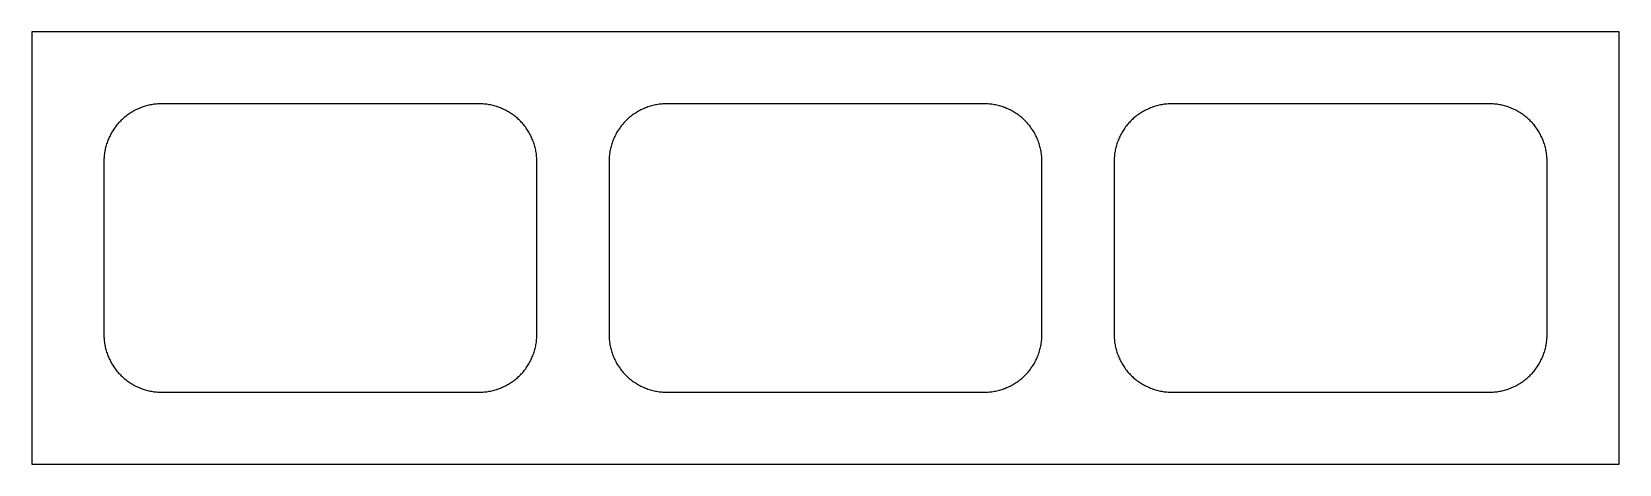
# Model space of a CAD drawing. Header units: millimetres. Extents: x 0 to 220, y 0 to 60.
import ezdxf

# ---------------------------------------------------------------- set-up
doc = ezdxf.new("R2010")
doc.units = ezdxf.units.MM
doc.layers.add('CUT', color=7, linetype='Continuous')
doc.layers.add('SHEET', color=30, linetype='Continuous')

msp = doc.modelspace()

# ---------------------------------------------------------------- linework, layer by layer
at = {"layer": 'CUT'}
for p, q in [((13.21, 48.41), (13.07, 48.3)), ((13.36, 48.51), (13.21, 48.41)), ((13.5, 48.61), (13.36, 48.51)), ((13.65, 48.71), (13.5, 48.61)), ((13.8, 48.81), (13.65, 48.71)), ((13.95, 48.9), (13.8, 48.81)), ((14.1, 48.99), (13.95, 48.9)), ((14.26, 49.07), (14.1, 48.99)), ((14.42, 49.15), (14.26, 49.07)), ((14.57, 49.23), (14.42, 49.15)), ((14.74, 49.3), (14.57, 49.23)), ((14.9, 49.37), (14.74, 49.3)), ((15.06, 49.44), (14.9, 49.37)), ((15.23, 49.5), (15.06, 49.44)), ((15.39, 49.56), (15.23, 49.5)), ((15.56, 49.62), (15.39, 49.56)), ((15.73, 49.67), (15.56, 49.62)), ((15.9, 49.72), (15.73, 49.67)), ((16.07, 49.76), (15.9, 49.72)), ((16.24, 49.81), (16.07, 49.76)), ((16.42, 49.84), (16.24, 49.81)), ((16.59, 49.88), (16.42, 49.84)), ((16.77, 49.9), (16.59, 49.88)), ((16.94, 49.93), (16.77, 49.9)), ((17.12, 49.95), (16.94, 49.93)), ((17.29, 49.97), (17.12, 49.95)), ((17.47, 49.98), (17.29, 49.97)), ((17.65, 49.99), (17.47, 49.98)), ((17.82, 50), (17.65, 49.99)), ((18, 50), (17.82, 50)), ((62, 50), (18, 50)), ((62.18, 50), (62, 50)), ((62.35, 49.99), (62.18, 50)), ((62.53, 49.98), (62.35, 49.99)), ((62.71, 49.97), (62.53, 49.98)), ((62.88, 49.95), (62.71, 49.97)), ((63.06, 49.93), (62.88, 49.95)), ((63.23, 49.9), (63.06, 49.93)), ((63.41, 49.88), (63.23, 49.9)), ((63.58, 49.84), (63.41, 49.88)), ((63.76, 49.81), (63.58, 49.84)), ((63.93, 49.76), (63.76, 49.81)), ((64.1, 49.72), (63.93, 49.76)), ((64.27, 49.67), (64.1, 49.72)), ((64.44, 49.62), (64.27, 49.67)), ((64.61, 49.56), (64.44, 49.62)), ((64.77, 49.5), (64.61, 49.56)), ((64.94, 49.44), (64.77, 49.5)), ((65.1, 49.37), (64.94, 49.44)), ((65.26, 49.3), (65.1, 49.37)), ((65.43, 49.23), (65.26, 49.3)), ((65.58, 49.15), (65.43, 49.23)), ((65.74, 49.07), (65.58, 49.15)), ((65.9, 48.99), (65.74, 49.07)), ((66.05, 48.9), (65.9, 48.99)), ((66.2, 48.81), (66.05, 48.9)), ((66.35, 48.71), (66.2, 48.81)), ((66.5, 48.61), (66.35, 48.71)), ((66.64, 48.51), (66.5, 48.61)), ((66.79, 48.41), (66.64, 48.51)), ((66.93, 48.3), (66.79, 48.41)), ((83.21, 48.41), (83.07, 48.3)), ((83.36, 48.51), (83.21, 48.41)), ((83.5, 48.61), (83.36, 48.51)), ((83.65, 48.71), (83.5, 48.61)), ((83.8, 48.81), (83.65, 48.71)), ((83.95, 48.9), (83.8, 48.81)), ((84.1, 48.99), (83.95, 48.9)), ((84.26, 49.07), (84.1, 48.99)), ((84.42, 49.15), (84.26, 49.07)), ((84.57, 49.23), (84.42, 49.15)), ((84.74, 49.3), (84.57, 49.23)), ((84.9, 49.37), (84.74, 49.3)), ((85.06, 49.44), (84.9, 49.37)), ((85.23, 49.5), (85.06, 49.44)), ((85.39, 49.56), (85.23, 49.5)), ((85.56, 49.62), (85.39, 49.56)), ((85.73, 49.67), (85.56, 49.62)), ((85.9, 49.72), (85.73, 49.67)), ((86.07, 49.76), (85.9, 49.72)), ((86.24, 49.81), (86.07, 49.76)), ((86.42, 49.84), (86.24, 49.81)), ((86.59, 49.88), (86.42, 49.84)), ((86.77, 49.9), (86.59, 49.88)), ((86.94, 49.93), (86.77, 49.9)), ((87.12, 49.95), (86.94, 49.93)), ((87.29, 49.97), (87.12, 49.95)), ((87.47, 49.98), (87.29, 49.97)), ((87.65, 49.99), (87.47, 49.98)), ((87.82, 50), (87.65, 49.99)), ((88, 50), (87.82, 50)), ((132, 50), (88, 50)), ((132.18, 50), (132, 50)), ((132.35, 49.99), (132.18, 50)), ((132.53, 49.98), (132.35, 49.99)), ((132.71, 49.97), (132.53, 49.98)), ((132.88, 49.95), (132.71, 49.97)), ((133.06, 49.93), (132.88, 49.95)), ((133.23, 49.9), (133.06, 49.93)), ((133.41, 49.88), (133.23, 49.9)), ((133.58, 49.84), (133.41, 49.88)), ((133.76, 49.81), (133.58, 49.84)), ((133.93, 49.76), (133.76, 49.81)), ((134.1, 49.72), (133.93, 49.76)), ((134.27, 49.67), (134.1, 49.72)), ((134.44, 49.62), (134.27, 49.67)), ((134.61, 49.56), (134.44, 49.62)), ((134.77, 49.5), (134.61, 49.56)), ((134.94, 49.44), (134.77, 49.5)), ((135.1, 49.37), (134.94, 49.44)), ((135.26, 49.3), (135.1, 49.37)), ((135.43, 49.23), (135.26, 49.3)), ((135.58, 49.15), (135.43, 49.23)), ((135.74, 49.07), (135.58, 49.15)), ((135.9, 48.99), (135.74, 49.07)), ((136.05, 48.9), (135.9, 48.99)), ((136.2, 48.81), (136.05, 48.9)), ((136.35, 48.71), (136.2, 48.81)), ((136.5, 48.61), (136.35, 48.71)), ((136.64, 48.51), (136.5, 48.61)), ((136.79, 48.41), (136.64, 48.51)), ((136.93, 48.3), (136.79, 48.41)), ((153.21, 48.41), (153.07, 48.3)), ((153.36, 48.51), (153.21, 48.41)), ((153.5, 48.61), (153.36, 48.51)), ((153.65, 48.71), (153.5, 48.61)), ((153.8, 48.81), (153.65, 48.71)), ((153.95, 48.9), (153.8, 48.81)), ((154.1, 48.99), (153.95, 48.9)), ((154.26, 49.07), (154.1, 48.99)), ((154.42, 49.15), (154.26, 49.07)), ((154.57, 49.23), (154.42, 49.15)), ((154.74, 49.3), (154.57, 49.23)), ((154.9, 49.37), (154.74, 49.3)), ((155.06, 49.44), (154.9, 49.37)), ((155.23, 49.5), (155.06, 49.44)), ((155.39, 49.56), (155.23, 49.5)), ((155.56, 49.62), (155.39, 49.56)), ((155.73, 49.67), (155.56, 49.62)), ((155.9, 49.72), (155.73, 49.67)), ((156.07, 49.76), (155.9, 49.72)), ((156.24, 49.81), (156.07, 49.76)), ((156.42, 49.84), (156.24, 49.81)), ((156.59, 49.88), (156.42, 49.84)), ((156.77, 49.9), (156.59, 49.88)), ((156.94, 49.93), (156.77, 49.9)), ((157.12, 49.95), (156.94, 49.93)), ((157.29, 49.97), (157.12, 49.95)), ((157.47, 49.98), (157.29, 49.97)), ((157.65, 49.99), (157.47, 49.98)), ((157.82, 50), (157.65, 49.99)), ((158, 50), (157.82, 50)), ((202, 50), (158, 50)), ((202.18, 50), (202, 50)), ((202.35, 49.99), (202.18, 50)), ((202.53, 49.98), (202.35, 49.99)), ((202.71, 49.97), (202.53, 49.98)), ((202.88, 49.95), (202.71, 49.97)), ((203.06, 49.93), (202.88, 49.95)), ((203.23, 49.9), (203.06, 49.93)), ((203.41, 49.88), (203.23, 49.9)), ((203.58, 49.84), (203.41, 49.88)), ((203.76, 49.81), (203.58, 49.84)), ((203.93, 49.76), (203.76, 49.81)), ((204.1, 49.72), (203.93, 49.76)), ((204.27, 49.67), (204.1, 49.72)), ((204.44, 49.62), (204.27, 49.67)), ((204.61, 49.56), (204.44, 49.62)), ((204.77, 49.5), (204.61, 49.56)), ((204.94, 49.44), (204.77, 49.5)), ((205.1, 49.37), (204.94, 49.44)), ((205.26, 49.3), (205.1, 49.37)), ((205.43, 49.23), (205.26, 49.3)), ((205.58, 49.15), (205.43, 49.23)), ((205.74, 49.07), (205.58, 49.15)), ((205.9, 48.99), (205.74, 49.07)), ((206.05, 48.9), (205.9, 48.99)), ((206.2, 48.81), (206.05, 48.9)), ((206.35, 48.71), (206.2, 48.81)), ((206.5, 48.61), (206.35, 48.71)), ((206.64, 48.51), (206.5, 48.61)), ((206.79, 48.41), (206.64, 48.51)), ((206.93, 48.3), (206.79, 48.41)), ((11.19, 46.2), (11.1, 46.05)), ((11.29, 46.35), (11.19, 46.2)), ((11.39, 46.5), (11.29, 46.35)), ((11.49, 46.64), (11.39, 46.5)), ((11.59, 46.79), (11.49, 46.64)), ((11.7, 46.93), (11.59, 46.79)), ((11.81, 47.07), (11.7, 46.93)), ((11.92, 47.2), (11.81, 47.07)), ((12.04, 47.34), (11.92, 47.2)), ((12.16, 47.47), (12.04, 47.34)), ((12.28, 47.59), (12.16, 47.47)), ((12.41, 47.72), (12.28, 47.59)), ((12.53, 47.84), (12.41, 47.72)), ((12.66, 47.96), (12.53, 47.84)), ((12.8, 48.08), (12.66, 47.96)), ((12.93, 48.19), (12.8, 48.08)), ((13.07, 48.3), (12.93, 48.19)), ((67.07, 48.19), (66.93, 48.3)), ((67.2, 48.08), (67.07, 48.19)), ((67.34, 47.96), (67.2, 48.08)), ((67.47, 47.84), (67.34, 47.96)), ((67.59, 47.72), (67.47, 47.84)), ((67.72, 47.59), (67.59, 47.72)), ((67.84, 47.47), (67.72, 47.59)), ((67.96, 47.34), (67.84, 47.47)), ((68.08, 47.2), (67.96, 47.34)), ((68.19, 47.07), (68.08, 47.2)), ((68.3, 46.93), (68.19, 47.07)), ((68.41, 46.79), (68.3, 46.93)), ((68.51, 46.64), (68.41, 46.79)), ((68.61, 46.5), (68.51, 46.64)), ((68.71, 46.35), (68.61, 46.5)), ((68.81, 46.2), (68.71, 46.35)), ((68.9, 46.05), (68.81, 46.2)), ((81.19, 46.2), (81.1, 46.05)), ((81.29, 46.35), (81.19, 46.2)), ((81.39, 46.5), (81.29, 46.35)), ((81.49, 46.64), (81.39, 46.5)), ((81.59, 46.79), (81.49, 46.64)), ((81.7, 46.93), (81.59, 46.79)), ((81.81, 47.07), (81.7, 46.93)), ((81.92, 47.2), (81.81, 47.07)), ((82.04, 47.34), (81.92, 47.2)), ((82.16, 47.47), (82.04, 47.34)), ((82.28, 47.59), (82.16, 47.47)), ((82.41, 47.72), (82.28, 47.59)), ((82.53, 47.84), (82.41, 47.72)), ((82.66, 47.96), (82.53, 47.84)), ((82.8, 48.08), (82.66, 47.96)), ((82.93, 48.19), (82.8, 48.08)), ((83.07, 48.3), (82.93, 48.19)), ((137.07, 48.19), (136.93, 48.3)), ((137.2, 48.08), (137.07, 48.19)), ((137.34, 47.96), (137.2, 48.08)), ((137.47, 47.84), (137.34, 47.96)), ((137.59, 47.72), (137.47, 47.84)), ((137.72, 47.59), (137.59, 47.72)), ((137.84, 47.47), (137.72, 47.59)), ((137.96, 47.34), (137.84, 47.47)), ((138.08, 47.2), (137.96, 47.34)), ((138.19, 47.07), (138.08, 47.2)), ((138.3, 46.93), (138.19, 47.07)), ((138.41, 46.79), (138.3, 46.93)), ((138.51, 46.64), (138.41, 46.79)), ((138.61, 46.5), (138.51, 46.64)), ((138.71, 46.35), (138.61, 46.5)), ((138.81, 46.2), (138.71, 46.35)), ((138.9, 46.05), (138.81, 46.2)), ((151.19, 46.2), (151.1, 46.05)), ((151.29, 46.35), (151.19, 46.2)), ((151.39, 46.5), (151.29, 46.35)), ((151.49, 46.64), (151.39, 46.5)), ((151.59, 46.79), (151.49, 46.64)), ((151.7, 46.93), (151.59, 46.79)), ((151.81, 47.07), (151.7, 46.93)), ((151.92, 47.2), (151.81, 47.07)), ((152.04, 47.34), (151.92, 47.2)), ((152.16, 47.47), (152.04, 47.34)), ((152.28, 47.59), (152.16, 47.47)), ((152.41, 47.72), (152.28, 47.59)), ((152.53, 47.84), (152.41, 47.72)), ((152.66, 47.96), (152.53, 47.84)), ((152.8, 48.08), (152.66, 47.96)), ((152.93, 48.19), (152.8, 48.08)), ((153.07, 48.3), (152.93, 48.19)), ((207.07, 48.19), (206.93, 48.3)), ((207.2, 48.08), (207.07, 48.19)), ((207.34, 47.96), (207.2, 48.08)), ((207.47, 47.84), (207.34, 47.96)), ((207.59, 47.72), (207.47, 47.84)), ((207.72, 47.59), (207.59, 47.72)), ((207.84, 47.47), (207.72, 47.59)), ((207.96, 47.34), (207.84, 47.47)), ((208.08, 47.2), (207.96, 47.34)), ((208.19, 47.07), (208.08, 47.2)), ((208.3, 46.93), (208.19, 47.07)), ((208.41, 46.79), (208.3, 46.93)), ((208.51, 46.64), (208.41, 46.79)), ((208.61, 46.5), (208.51, 46.64)), ((208.71, 46.35), (208.61, 46.5)), ((208.81, 46.2), (208.71, 46.35)), ((208.9, 46.05), (208.81, 46.2)), ((10.28, 44.1), (10.24, 43.93)), ((10.33, 44.27), (10.28, 44.1)), ((10.38, 44.44), (10.33, 44.27)), ((10.44, 44.61), (10.38, 44.44)), ((10.5, 44.77), (10.44, 44.61)), ((10.56, 44.94), (10.5, 44.77)), ((10.63, 45.1), (10.56, 44.94)), ((10.7, 45.26), (10.63, 45.1)), ((10.77, 45.43), (10.7, 45.26)), ((10.85, 45.58), (10.77, 45.43)), ((10.93, 45.74), (10.85, 45.58)), ((11.01, 45.9), (10.93, 45.74)), ((11.1, 46.05), (11.01, 45.9)), ((68.99, 45.9), (68.9, 46.05)), ((69.07, 45.74), (68.99, 45.9)), ((69.15, 45.58), (69.07, 45.74)), ((69.23, 45.43), (69.15, 45.58)), ((69.3, 45.26), (69.23, 45.43)), ((69.37, 45.1), (69.3, 45.26)), ((69.44, 44.94), (69.37, 45.1)), ((69.5, 44.77), (69.44, 44.94)), ((69.56, 44.61), (69.5, 44.77)), ((69.62, 44.44), (69.56, 44.61)), ((69.67, 44.27), (69.62, 44.44)), ((69.72, 44.1), (69.67, 44.27)), ((69.76, 43.93), (69.72, 44.1)), ((80.28, 44.1), (80.24, 43.93)), ((80.33, 44.27), (80.28, 44.1)), ((80.38, 44.44), (80.33, 44.27)), ((80.44, 44.61), (80.38, 44.44)), ((80.5, 44.77), (80.44, 44.61)), ((80.56, 44.94), (80.5, 44.77)), ((80.63, 45.1), (80.56, 44.94)), ((80.7, 45.26), (80.63, 45.1)), ((80.77, 45.43), (80.7, 45.26)), ((80.85, 45.58), (80.77, 45.43)), ((80.93, 45.74), (80.85, 45.58)), ((81.01, 45.9), (80.93, 45.74)), ((81.1, 46.05), (81.01, 45.9)), ((138.99, 45.9), (138.9, 46.05)), ((139.07, 45.74), (138.99, 45.9)), ((139.15, 45.58), (139.07, 45.74)), ((139.23, 45.43), (139.15, 45.58)), ((139.3, 45.26), (139.23, 45.43)), ((139.37, 45.1), (139.3, 45.26)), ((139.44, 44.94), (139.37, 45.1)), ((139.5, 44.77), (139.44, 44.94)), ((139.56, 44.61), (139.5, 44.77)), ((139.62, 44.44), (139.56, 44.61)), ((139.67, 44.27), (139.62, 44.44)), ((139.72, 44.1), (139.67, 44.27)), ((139.76, 43.93), (139.72, 44.1)), ((150.28, 44.1), (150.24, 43.93)), ((150.33, 44.27), (150.28, 44.1)), ((150.38, 44.44), (150.33, 44.27)), ((150.44, 44.61), (150.38, 44.44)), ((150.5, 44.77), (150.44, 44.61)), ((150.56, 44.94), (150.5, 44.77)), ((150.63, 45.1), (150.56, 44.94)), ((150.7, 45.26), (150.63, 45.1)), ((150.77, 45.43), (150.7, 45.26)), ((150.85, 45.58), (150.77, 45.43)), ((150.93, 45.74), (150.85, 45.58)), ((151.01, 45.9), (150.93, 45.74)), ((151.1, 46.05), (151.01, 45.9)), ((208.99, 45.9), (208.9, 46.05)), ((209.07, 45.74), (208.99, 45.9)), ((209.15, 45.58), (209.07, 45.74)), ((209.23, 45.43), (209.15, 45.58)), ((209.3, 45.26), (209.23, 45.43)), ((209.37, 45.1), (209.3, 45.26)), ((209.44, 44.94), (209.37, 45.1)), ((209.5, 44.77), (209.44, 44.94)), ((209.56, 44.61), (209.5, 44.77)), ((209.62, 44.44), (209.56, 44.61)), ((209.67, 44.27), (209.62, 44.44)), ((209.72, 44.1), (209.67, 44.27)), ((209.76, 43.93), (209.72, 44.1)), ((10.01, 42.35), (10, 42.18)), ((10, 42.18), (10, 42)), ((10, 42), (10, 18)), ((10.02, 42.53), (10.01, 42.35)), ((10.03, 42.71), (10.02, 42.53)), ((10.05, 42.88), (10.03, 42.71)), ((10.07, 43.06), (10.05, 42.88)), ((10.1, 43.23), (10.07, 43.06)), ((10.12, 43.41), (10.1, 43.23)), ((10.16, 43.58), (10.12, 43.41)), ((10.19, 43.76), (10.16, 43.58)), ((10.24, 43.93), (10.19, 43.76)), ((69.81, 43.76), (69.76, 43.93)), ((69.84, 43.58), (69.81, 43.76)), ((69.88, 43.41), (69.84, 43.58)), ((69.9, 43.23), (69.88, 43.41)), ((69.93, 43.06), (69.9, 43.23)), ((69.95, 42.88), (69.93, 43.06)), ((69.97, 42.71), (69.95, 42.88)), ((69.98, 42.53), (69.97, 42.71)), ((69.99, 42.35), (69.98, 42.53)), ((70, 42.18), (69.99, 42.35)), ((70, 42), (70, 42.18)), ((70, 18), (70, 42)), ((80.01, 42.35), (80, 42.18)), ((80, 42.18), (80, 42)), ((80, 42), (80, 18)), ((80.02, 42.53), (80.01, 42.35)), ((80.03, 42.71), (80.02, 42.53)), ((80.05, 42.88), (80.03, 42.71)), ((80.07, 43.06), (80.05, 42.88)), ((80.1, 43.23), (80.07, 43.06)), ((80.12, 43.41), (80.1, 43.23)), ((80.16, 43.58), (80.12, 43.41)), ((80.19, 43.76), (80.16, 43.58)), ((80.24, 43.93), (80.19, 43.76)), ((139.81, 43.76), (139.76, 43.93)), ((139.84, 43.58), (139.81, 43.76)), ((139.88, 43.41), (139.84, 43.58)), ((139.9, 43.23), (139.88, 43.41)), ((139.93, 43.06), (139.9, 43.23)), ((139.95, 42.88), (139.93, 43.06)), ((139.97, 42.71), (139.95, 42.88)), ((139.98, 42.53), (139.97, 42.71)), ((139.99, 42.35), (139.98, 42.53)), ((140, 42.18), (139.99, 42.35)), ((140, 42), (140, 42.18)), ((140, 18), (140, 42)), ((150.01, 42.35), (150, 42.18)), ((150, 42.18), (150, 42)), ((150, 42), (150, 18)), ((150.02, 42.53), (150.01, 42.35)), ((150.03, 42.71), (150.02, 42.53)), ((150.05, 42.88), (150.03, 42.71)), ((150.07, 43.06), (150.05, 42.88)), ((150.1, 43.23), (150.07, 43.06)), ((150.12, 43.41), (150.1, 43.23)), ((150.16, 43.58), (150.12, 43.41)), ((150.19, 43.76), (150.16, 43.58)), ((150.24, 43.93), (150.19, 43.76)), ((209.81, 43.76), (209.76, 43.93)), ((209.84, 43.58), (209.81, 43.76)), ((209.88, 43.41), (209.84, 43.58)), ((209.9, 43.23), (209.88, 43.41)), ((209.93, 43.06), (209.9, 43.23)), ((209.95, 42.88), (209.93, 43.06)), ((209.97, 42.71), (209.95, 42.88)), ((209.98, 42.53), (209.97, 42.71)), ((209.99, 42.35), (209.98, 42.53)), ((210, 42.18), (209.99, 42.35)), ((210, 42), (210, 42.18)), ((210, 18), (210, 42)), ((10, 18), (10, 17.82)), ((10, 17.82), (10.01, 17.65)), ((10.01, 17.65), (10.02, 17.47)), ((69.98, 17.47), (69.99, 17.65)), ((69.99, 17.65), (70, 17.82)), ((70, 17.82), (70, 18)), ((80, 18), (80, 17.82)), ((80, 17.82), (80.01, 17.65)), ((80.01, 17.65), (80.02, 17.47)), ((139.98, 17.47), (139.99, 17.65)), ((139.99, 17.65), (140, 17.82)), ((140, 17.82), (140, 18)), ((150, 18), (150, 17.82)), ((150, 17.82), (150.01, 17.65)), ((150.01, 17.65), (150.02, 17.47)), ((209.98, 17.47), (209.99, 17.65)), ((209.99, 17.65), (210, 17.82)), ((210, 17.82), (210, 18)), ((10.02, 17.47), (10.03, 17.29)), ((10.03, 17.29), (10.05, 17.12)), ((10.05, 17.12), (10.07, 16.94)), ((10.07, 16.94), (10.1, 16.77)), ((10.1, 16.77), (10.12, 16.59)), ((10.12, 16.59), (10.16, 16.42)), ((10.16, 16.42), (10.19, 16.24)), ((10.19, 16.24), (10.24, 16.07)), ((10.24, 16.07), (10.28, 15.9)), ((10.28, 15.9), (10.33, 15.73)), ((10.33, 15.73), (10.38, 15.56)), ((10.38, 15.56), (10.44, 15.39)), ((69.56, 15.39), (69.62, 15.56)), ((69.62, 15.56), (69.67, 15.73)), ((69.67, 15.73), (69.72, 15.9)), ((69.72, 15.9), (69.76, 16.07)), ((69.76, 16.07), (69.81, 16.24)), ((69.81, 16.24), (69.84, 16.42)), ((69.84, 16.42), (69.88, 16.59)), ((69.88, 16.59), (69.9, 16.77)), ((69.9, 16.77), (69.93, 16.94)), ((69.93, 16.94), (69.95, 17.12)), ((69.95, 17.12), (69.97, 17.29)), ((69.97, 17.29), (69.98, 17.47)), ((80.02, 17.47), (80.03, 17.29)), ((80.03, 17.29), (80.05, 17.12)), ((80.05, 17.12), (80.07, 16.94)), ((80.07, 16.94), (80.1, 16.77)), ((80.1, 16.77), (80.12, 16.59)), ((80.12, 16.59), (80.16, 16.42)), ((80.16, 16.42), (80.19, 16.24)), ((80.19, 16.24), (80.24, 16.07)), ((80.24, 16.07), (80.28, 15.9)), ((80.28, 15.9), (80.33, 15.73)), ((80.33, 15.73), (80.38, 15.56)), ((80.38, 15.56), (80.44, 15.39)), ((139.56, 15.39), (139.62, 15.56)), ((139.62, 15.56), (139.67, 15.73)), ((139.67, 15.73), (139.72, 15.9)), ((139.72, 15.9), (139.76, 16.07)), ((139.76, 16.07), (139.81, 16.24)), ((139.81, 16.24), (139.84, 16.42)), ((139.84, 16.42), (139.88, 16.59)), ((139.88, 16.59), (139.9, 16.77)), ((139.9, 16.77), (139.93, 16.94)), ((139.93, 16.94), (139.95, 17.12)), ((139.95, 17.12), (139.97, 17.29)), ((139.97, 17.29), (139.98, 17.47)), ((150.02, 17.47), (150.03, 17.29)), ((150.03, 17.29), (150.05, 17.12)), ((150.05, 17.12), (150.07, 16.94)), ((150.07, 16.94), (150.1, 16.77)), ((150.1, 16.77), (150.12, 16.59)), ((150.12, 16.59), (150.16, 16.42)), ((150.16, 16.42), (150.19, 16.24)), ((150.19, 16.24), (150.24, 16.07)), ((150.24, 16.07), (150.28, 15.9)), ((150.28, 15.9), (150.33, 15.73)), ((150.33, 15.73), (150.38, 15.56)), ((150.38, 15.56), (150.44, 15.39)), ((209.56, 15.39), (209.62, 15.56)), ((209.62, 15.56), (209.67, 15.73)), ((209.67, 15.73), (209.72, 15.9)), ((209.72, 15.9), (209.76, 16.07)), ((209.76, 16.07), (209.81, 16.24)), ((209.81, 16.24), (209.84, 16.42)), ((209.84, 16.42), (209.88, 16.59)), ((209.88, 16.59), (209.9, 16.77)), ((209.9, 16.77), (209.93, 16.94)), ((209.93, 16.94), (209.95, 17.12)), ((209.95, 17.12), (209.97, 17.29)), ((209.97, 17.29), (209.98, 17.47)), ((10.44, 15.39), (10.5, 15.23)), ((10.5, 15.23), (10.56, 15.06)), ((10.56, 15.06), (10.63, 14.9)), ((10.63, 14.9), (10.7, 14.74)), ((10.7, 14.74), (10.77, 14.57)), ((10.77, 14.57), (10.85, 14.42)), ((10.85, 14.42), (10.93, 14.26)), ((10.93, 14.26), (11.01, 14.1)), ((11.01, 14.1), (11.1, 13.95)), ((11.1, 13.95), (11.19, 13.8)), ((11.19, 13.8), (11.29, 13.65)), ((11.29, 13.65), (11.39, 13.5)), ((11.39, 13.5), (11.49, 13.36)), ((11.49, 13.36), (11.59, 13.21)), ((11.59, 13.21), (11.7, 13.07)), ((68.3, 13.07), (68.41, 13.21)), ((68.41, 13.21), (68.51, 13.36)), ((68.51, 13.36), (68.61, 13.5)), ((68.61, 13.5), (68.71, 13.65)), ((68.71, 13.65), (68.81, 13.8)), ((68.81, 13.8), (68.9, 13.95)), ((68.9, 13.95), (68.99, 14.1)), ((68.99, 14.1), (69.07, 14.26)), ((69.07, 14.26), (69.15, 14.42)), ((69.15, 14.42), (69.23, 14.57)), ((69.23, 14.57), (69.3, 14.74)), ((69.3, 14.74), (69.37, 14.9)), ((69.37, 14.9), (69.44, 15.06)), ((69.44, 15.06), (69.5, 15.23)), ((69.5, 15.23), (69.56, 15.39)), ((80.44, 15.39), (80.5, 15.23)), ((80.5, 15.23), (80.56, 15.06)), ((80.56, 15.06), (80.63, 14.9)), ((80.63, 14.9), (80.7, 14.74)), ((80.7, 14.74), (80.77, 14.57)), ((80.77, 14.57), (80.85, 14.42)), ((80.85, 14.42), (80.93, 14.26)), ((80.93, 14.26), (81.01, 14.1)), ((81.01, 14.1), (81.1, 13.95)), ((81.1, 13.95), (81.19, 13.8)), ((81.19, 13.8), (81.29, 13.65)), ((81.29, 13.65), (81.39, 13.5)), ((81.39, 13.5), (81.49, 13.36)), ((81.49, 13.36), (81.59, 13.21)), ((81.59, 13.21), (81.7, 13.07)), ((138.3, 13.07), (138.41, 13.21)), ((138.41, 13.21), (138.51, 13.36)), ((138.51, 13.36), (138.61, 13.5)), ((138.61, 13.5), (138.71, 13.65)), ((138.71, 13.65), (138.81, 13.8)), ((138.81, 13.8), (138.9, 13.95)), ((138.9, 13.95), (138.99, 14.1)), ((138.99, 14.1), (139.07, 14.26)), ((139.07, 14.26), (139.15, 14.42)), ((139.15, 14.42), (139.23, 14.57)), ((139.23, 14.57), (139.3, 14.74)), ((139.3, 14.74), (139.37, 14.9)), ((139.37, 14.9), (139.44, 15.06)), ((139.44, 15.06), (139.5, 15.23)), ((139.5, 15.23), (139.56, 15.39)), ((150.44, 15.39), (150.5, 15.23)), ((150.5, 15.23), (150.56, 15.06)), ((150.56, 15.06), (150.63, 14.9)), ((150.63, 14.9), (150.7, 14.74)), ((150.7, 14.74), (150.77, 14.57)), ((150.77, 14.57), (150.85, 14.42)), ((150.85, 14.42), (150.93, 14.26)), ((150.93, 14.26), (151.01, 14.1)), ((151.01, 14.1), (151.1, 13.95)), ((151.1, 13.95), (151.19, 13.8)), ((151.19, 13.8), (151.29, 13.65)), ((151.29, 13.65), (151.39, 13.5)), ((151.39, 13.5), (151.49, 13.36)), ((151.49, 13.36), (151.59, 13.21)), ((151.59, 13.21), (151.7, 13.07)), ((208.3, 13.07), (208.41, 13.21)), ((208.41, 13.21), (208.51, 13.36)), ((208.51, 13.36), (208.61, 13.5)), ((208.61, 13.5), (208.71, 13.65)), ((208.71, 13.65), (208.81, 13.8)), ((208.81, 13.8), (208.9, 13.95)), ((208.9, 13.95), (208.99, 14.1)), ((208.99, 14.1), (209.07, 14.26)), ((209.07, 14.26), (209.15, 14.42)), ((209.15, 14.42), (209.23, 14.57)), ((209.23, 14.57), (209.3, 14.74)), ((209.3, 14.74), (209.37, 14.9)), ((209.37, 14.9), (209.44, 15.06)), ((209.44, 15.06), (209.5, 15.23)), ((209.5, 15.23), (209.56, 15.39)), ((11.7, 13.07), (11.81, 12.93)), ((11.81, 12.93), (11.92, 12.8)), ((11.92, 12.8), (12.04, 12.66)), ((12.04, 12.66), (12.16, 12.53)), ((12.16, 12.53), (12.28, 12.41)), ((12.28, 12.41), (12.41, 12.28)), ((12.41, 12.28), (12.53, 12.16)), ((12.53, 12.16), (12.66, 12.04)), ((12.66, 12.04), (12.8, 11.92)), ((12.8, 11.92), (12.93, 11.81)), ((12.93, 11.81), (13.07, 11.7)), ((13.07, 11.7), (13.21, 11.59)), ((13.21, 11.59), (13.36, 11.49)), ((13.36, 11.49), (13.5, 11.39)), ((13.5, 11.39), (13.65, 11.29)), ((13.65, 11.29), (13.8, 11.19)), ((13.8, 11.19), (13.95, 11.1)), ((13.95, 11.1), (14.1, 11.01)), ((14.1, 11.01), (14.26, 10.93)), ((65.74, 10.93), (65.9, 11.01)), ((65.9, 11.01), (66.05, 11.1)), ((66.05, 11.1), (66.2, 11.19)), ((66.2, 11.19), (66.35, 11.29)), ((66.35, 11.29), (66.5, 11.39)), ((66.5, 11.39), (66.64, 11.49)), ((66.64, 11.49), (66.79, 11.59)), ((66.79, 11.59), (66.93, 11.7)), ((66.93, 11.7), (67.07, 11.81)), ((67.07, 11.81), (67.2, 11.92)), ((67.2, 11.92), (67.34, 12.04)), ((67.34, 12.04), (67.47, 12.16)), ((67.47, 12.16), (67.59, 12.28)), ((67.59, 12.28), (67.72, 12.41)), ((67.72, 12.41), (67.84, 12.53)), ((67.84, 12.53), (67.96, 12.66)), ((67.96, 12.66), (68.08, 12.8)), ((68.08, 12.8), (68.19, 12.93)), ((68.19, 12.93), (68.3, 13.07)), ((81.7, 13.07), (81.81, 12.93)), ((81.81, 12.93), (81.92, 12.8)), ((81.92, 12.8), (82.04, 12.66)), ((82.04, 12.66), (82.16, 12.53)), ((82.16, 12.53), (82.28, 12.41)), ((82.28, 12.41), (82.41, 12.28)), ((82.41, 12.28), (82.53, 12.16)), ((82.53, 12.16), (82.66, 12.04)), ((82.66, 12.04), (82.8, 11.92)), ((82.8, 11.92), (82.93, 11.81)), ((82.93, 11.81), (83.07, 11.7)), ((83.07, 11.7), (83.21, 11.59)), ((83.21, 11.59), (83.36, 11.49)), ((83.36, 11.49), (83.5, 11.39)), ((83.5, 11.39), (83.65, 11.29)), ((83.65, 11.29), (83.8, 11.19)), ((83.8, 11.19), (83.95, 11.1)), ((83.95, 11.1), (84.1, 11.01)), ((84.1, 11.01), (84.26, 10.93)), ((135.74, 10.93), (135.9, 11.01)), ((135.9, 11.01), (136.05, 11.1)), ((136.05, 11.1), (136.2, 11.19)), ((136.2, 11.19), (136.35, 11.29)), ((136.35, 11.29), (136.5, 11.39)), ((136.5, 11.39), (136.64, 11.49)), ((136.64, 11.49), (136.79, 11.59)), ((136.79, 11.59), (136.93, 11.7)), ((136.93, 11.7), (137.07, 11.81)), ((137.07, 11.81), (137.2, 11.92)), ((137.2, 11.92), (137.34, 12.04)), ((137.34, 12.04), (137.47, 12.16)), ((137.47, 12.16), (137.59, 12.28)), ((137.59, 12.28), (137.72, 12.41)), ((137.72, 12.41), (137.84, 12.53)), ((137.84, 12.53), (137.96, 12.66)), ((137.96, 12.66), (138.08, 12.8)), ((138.08, 12.8), (138.19, 12.93)), ((138.19, 12.93), (138.3, 13.07)), ((151.7, 13.07), (151.81, 12.93)), ((151.81, 12.93), (151.92, 12.8)), ((151.92, 12.8), (152.04, 12.66)), ((152.04, 12.66), (152.16, 12.53)), ((152.16, 12.53), (152.28, 12.41)), ((152.28, 12.41), (152.41, 12.28)), ((152.41, 12.28), (152.53, 12.16)), ((152.53, 12.16), (152.66, 12.04)), ((152.66, 12.04), (152.8, 11.92)), ((152.8, 11.92), (152.93, 11.81)), ((152.93, 11.81), (153.07, 11.7)), ((153.07, 11.7), (153.21, 11.59)), ((153.21, 11.59), (153.36, 11.49)), ((153.36, 11.49), (153.5, 11.39)), ((153.5, 11.39), (153.65, 11.29)), ((153.65, 11.29), (153.8, 11.19)), ((153.8, 11.19), (153.95, 11.1)), ((153.95, 11.1), (154.1, 11.01)), ((154.1, 11.01), (154.26, 10.93)), ((205.74, 10.93), (205.9, 11.01)), ((205.9, 11.01), (206.05, 11.1)), ((206.05, 11.1), (206.2, 11.19)), ((206.2, 11.19), (206.35, 11.29)), ((206.35, 11.29), (206.5, 11.39)), ((206.5, 11.39), (206.64, 11.49)), ((206.64, 11.49), (206.79, 11.59)), ((206.79, 11.59), (206.93, 11.7)), ((206.93, 11.7), (207.07, 11.81)), ((207.07, 11.81), (207.2, 11.92)), ((207.2, 11.92), (207.34, 12.04)), ((207.34, 12.04), (207.47, 12.16)), ((207.47, 12.16), (207.59, 12.28)), ((207.59, 12.28), (207.72, 12.41)), ((207.72, 12.41), (207.84, 12.53)), ((207.84, 12.53), (207.96, 12.66)), ((207.96, 12.66), (208.08, 12.8)), ((208.08, 12.8), (208.19, 12.93)), ((208.19, 12.93), (208.3, 13.07)), ((14.26, 10.93), (14.42, 10.85)), ((14.42, 10.85), (14.57, 10.77)), ((14.57, 10.77), (14.74, 10.7)), ((14.74, 10.7), (14.9, 10.63)), ((14.9, 10.63), (15.06, 10.56)), ((15.06, 10.56), (15.23, 10.5)), ((15.23, 10.5), (15.39, 10.44)), ((15.39, 10.44), (15.56, 10.38)), ((15.56, 10.38), (15.73, 10.33)), ((15.73, 10.33), (15.9, 10.28)), ((15.9, 10.28), (16.07, 10.24)), ((16.07, 10.24), (16.24, 10.19)), ((16.24, 10.19), (16.42, 10.16)), ((16.42, 10.16), (16.59, 10.12)), ((16.59, 10.12), (16.77, 10.1)), ((16.77, 10.1), (16.94, 10.07)), ((16.94, 10.07), (17.12, 10.05)), ((17.12, 10.05), (17.29, 10.03)), ((17.29, 10.03), (17.47, 10.02)), ((17.47, 10.02), (17.65, 10.01)), ((17.65, 10.01), (17.82, 10)), ((17.82, 10), (18, 10)), ((18, 10), (62, 10)), ((62, 10), (62.18, 10)), ((62.18, 10), (62.35, 10.01)), ((62.35, 10.01), (62.53, 10.02)), ((62.53, 10.02), (62.71, 10.03)), ((62.71, 10.03), (62.88, 10.05)), ((62.88, 10.05), (63.06, 10.07)), ((63.06, 10.07), (63.23, 10.1)), ((63.23, 10.1), (63.41, 10.12)), ((63.41, 10.12), (63.58, 10.16)), ((63.58, 10.16), (63.76, 10.19)), ((63.76, 10.19), (63.93, 10.24)), ((63.93, 10.24), (64.1, 10.28)), ((64.1, 10.28), (64.27, 10.33)), ((64.27, 10.33), (64.44, 10.38)), ((64.44, 10.38), (64.61, 10.44)), ((64.61, 10.44), (64.77, 10.5)), ((64.77, 10.5), (64.94, 10.56)), ((64.94, 10.56), (65.1, 10.63)), ((65.1, 10.63), (65.26, 10.7)), ((65.26, 10.7), (65.43, 10.77)), ((65.43, 10.77), (65.58, 10.85)), ((65.58, 10.85), (65.74, 10.93)), ((84.26, 10.93), (84.42, 10.85)), ((84.42, 10.85), (84.57, 10.77)), ((84.57, 10.77), (84.74, 10.7)), ((84.74, 10.7), (84.9, 10.63)), ((84.9, 10.63), (85.06, 10.56)), ((85.06, 10.56), (85.23, 10.5)), ((85.23, 10.5), (85.39, 10.44)), ((85.39, 10.44), (85.56, 10.38)), ((85.56, 10.38), (85.73, 10.33)), ((85.73, 10.33), (85.9, 10.28)), ((85.9, 10.28), (86.07, 10.24)), ((86.07, 10.24), (86.24, 10.19)), ((86.24, 10.19), (86.42, 10.16)), ((86.42, 10.16), (86.59, 10.12)), ((86.59, 10.12), (86.77, 10.1)), ((86.77, 10.1), (86.94, 10.07)), ((86.94, 10.07), (87.12, 10.05)), ((87.12, 10.05), (87.29, 10.03)), ((87.29, 10.03), (87.47, 10.02)), ((87.47, 10.02), (87.65, 10.01)), ((87.65, 10.01), (87.82, 10)), ((87.82, 10), (88, 10)), ((88, 10), (132, 10)), ((132, 10), (132.18, 10)), ((132.18, 10), (132.35, 10.01)), ((132.35, 10.01), (132.53, 10.02)), ((132.53, 10.02), (132.71, 10.03)), ((132.71, 10.03), (132.88, 10.05)), ((132.88, 10.05), (133.06, 10.07)), ((133.06, 10.07), (133.23, 10.1)), ((133.23, 10.1), (133.41, 10.12)), ((133.41, 10.12), (133.58, 10.16)), ((133.58, 10.16), (133.76, 10.19)), ((133.76, 10.19), (133.93, 10.24)), ((133.93, 10.24), (134.1, 10.28)), ((134.1, 10.28), (134.27, 10.33)), ((134.27, 10.33), (134.44, 10.38)), ((134.44, 10.38), (134.61, 10.44)), ((134.61, 10.44), (134.77, 10.5)), ((134.77, 10.5), (134.94, 10.56)), ((134.94, 10.56), (135.1, 10.63)), ((135.1, 10.63), (135.26, 10.7)), ((135.26, 10.7), (135.43, 10.77)), ((135.43, 10.77), (135.58, 10.85)), ((135.58, 10.85), (135.74, 10.93)), ((154.26, 10.93), (154.42, 10.85)), ((154.42, 10.85), (154.57, 10.77)), ((154.57, 10.77), (154.74, 10.7)), ((154.74, 10.7), (154.9, 10.63)), ((154.9, 10.63), (155.06, 10.56)), ((155.06, 10.56), (155.23, 10.5)), ((155.23, 10.5), (155.39, 10.44)), ((155.39, 10.44), (155.56, 10.38)), ((155.56, 10.38), (155.73, 10.33)), ((155.73, 10.33), (155.9, 10.28)), ((155.9, 10.28), (156.07, 10.24)), ((156.07, 10.24), (156.24, 10.19)), ((156.24, 10.19), (156.42, 10.16)), ((156.42, 10.16), (156.59, 10.12)), ((156.59, 10.12), (156.77, 10.1)), ((156.77, 10.1), (156.94, 10.07)), ((156.94, 10.07), (157.12, 10.05)), ((157.12, 10.05), (157.29, 10.03)), ((157.29, 10.03), (157.47, 10.02)), ((157.47, 10.02), (157.65, 10.01)), ((157.65, 10.01), (157.82, 10)), ((157.82, 10), (158, 10)), ((158, 10), (202, 10)), ((202, 10), (202.18, 10)), ((202.18, 10), (202.35, 10.01)), ((202.35, 10.01), (202.53, 10.02)), ((202.53, 10.02), (202.71, 10.03)), ((202.71, 10.03), (202.88, 10.05)), ((202.88, 10.05), (203.06, 10.07)), ((203.06, 10.07), (203.23, 10.1)), ((203.23, 10.1), (203.41, 10.12)), ((203.41, 10.12), (203.58, 10.16)), ((203.58, 10.16), (203.76, 10.19)), ((203.76, 10.19), (203.93, 10.24)), ((203.93, 10.24), (204.1, 10.28)), ((204.1, 10.28), (204.27, 10.33)), ((204.27, 10.33), (204.44, 10.38)), ((204.44, 10.38), (204.61, 10.44)), ((204.61, 10.44), (204.77, 10.5)), ((204.77, 10.5), (204.94, 10.56)), ((204.94, 10.56), (205.1, 10.63)), ((205.1, 10.63), (205.26, 10.7)), ((205.26, 10.7), (205.43, 10.77)), ((205.43, 10.77), (205.58, 10.85)), ((205.58, 10.85), (205.74, 10.93))]:
    msp.add_line(p, q, dxfattribs=at)
at = {"layer": 'SHEET'}
msp.add_lwpolyline([(0, 0), (220, 0), (220, 60), (0, 60)], close=True, dxfattribs=at)

doc.saveas('drawing.dxf')
